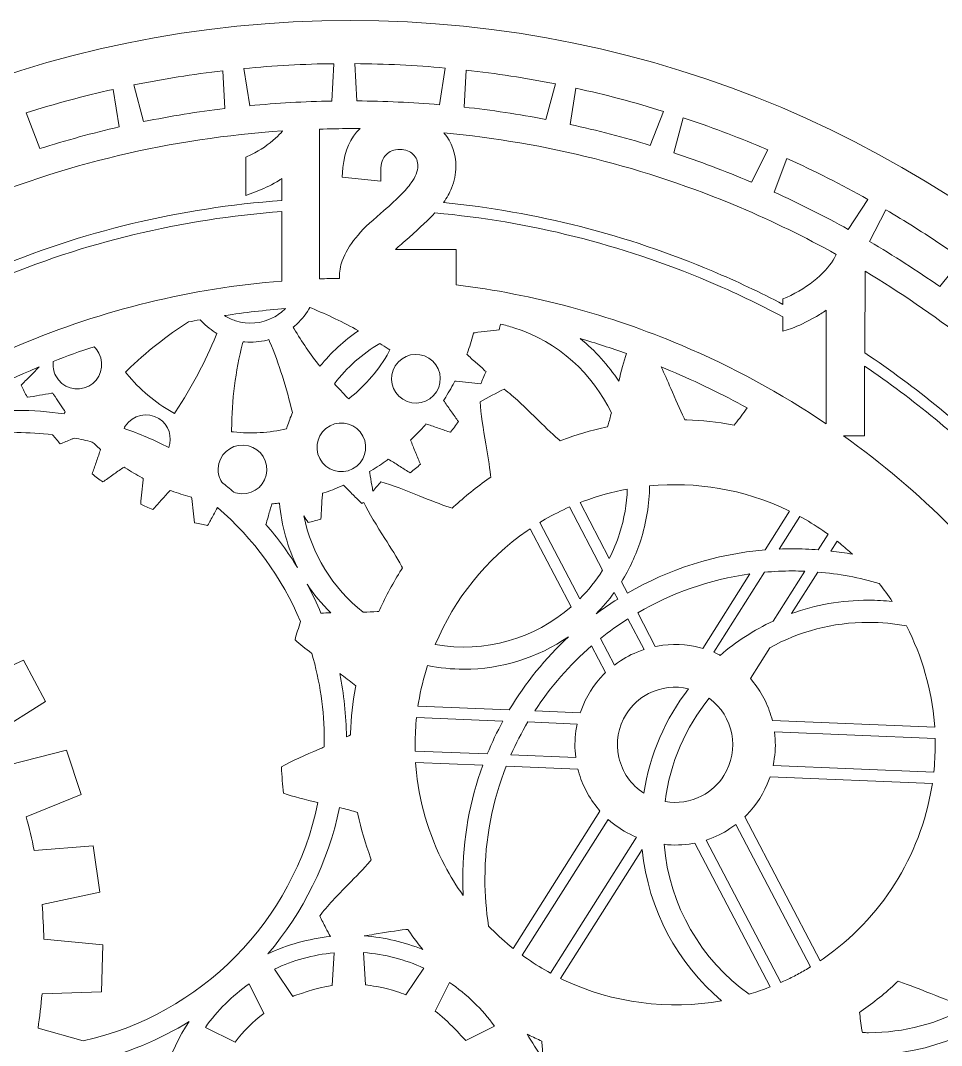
# Model space of a CAD drawing. Header units: millimetres. Extents: x -247 to 1827, y -473 to -7.
# Drawn here: x 734.9 to 901.1, y -205.1 to -20.2 of the extents above; entities that cross this region are included whole.
import ezdxf

# ---------------------------------------------------------------- set-up
doc = ezdxf.new("R2010")
doc.units = ezdxf.units.MM
doc.header["$MEASUREMENT"] = 0
doc.layers.add('Layer 4', color=7, linetype='Continuous')

msp = doc.modelspace()

# ---------------------------------------------------------------- linework, layer by layer
at = {"layer": 'Layer 4', "lineweight": 0}
for points, knots in [([(794.43, -20.23), (683.97, -20.23), (594.43, -109.78), (594.43, -220.23), (594.43, -330.69), (683.97, -420.23), (794.43, -420.23), (904.89, -420.23), (994.43, -330.69), (994.43, -220.23), (994.43, -109.78), (904.89, -20.23), (794.43, -20.23)], [0, 0, 0, 0, 1, 1, 1, 2, 2, 2, 3, 3, 3, 4, 4, 4, 4]), ([(771.44, -29.3), (771.44, -29.3), (771.8, -36.1), (771.8, -36.1), (766.87, -36.69), (761.98, -37.49), (757.14, -38.47), (757.14, -38.47), (755.36, -31.86), (755.36, -31.86), (760.67, -30.78), (766.03, -29.92), (771.44, -29.3)], [0, 0, 0, 0, 1, 1, 1, 2, 2, 2, 3, 3, 3, 4, 4, 4, 4]), ([(791.48, -28.02), (791.48, -28.02), (791.12, -34.77), (791.12, -34.77), (786.14, -34.85), (781.19, -35.13), (776.28, -35.61), (776.28, -35.61), (775.22, -28.9), (775.22, -28.9), (780.61, -28.37), (786.04, -28.08), (791.48, -28.02)], [0, 0, 0, 0, 1, 1, 1, 2, 2, 2, 3, 3, 3, 4, 4, 4, 4]), ([(811.55, -28.81), (811.55, -28.81), (810.5, -35.42), (810.5, -35.42), (805.57, -35), (800.61, -34.77), (795.62, -34.74), (795.62, -34.74), (795.27, -28.01), (795.27, -28.01), (800.71, -28.05), (806.14, -28.31), (811.55, -28.81)], [0, 0, 0, 0, 1, 1, 1, 2, 2, 2, 3, 3, 3, 4, 4, 4, 4]), ([(815.31, -29.19), (820.73, -29.79), (826.12, -30.62), (831.43, -31.67), (831.43, -31.67), (829.72, -38.08), (829.72, -38.08), (824.84, -37.14), (819.92, -36.4), (814.96, -35.85), (814.96, -35.85), (815.31, -29.19), (815.31, -29.19)], [0, 0, 0, 0, 1, 1, 1, 2, 2, 2, 3, 3, 3, 4, 4, 4, 4]), ([(751.65, -32.65), (751.65, -32.65), (752.72, -39.43), (752.72, -39.43), (747.9, -40.54), (743.13, -41.84), (738.41, -43.34), (738.41, -43.34), (735.93, -36.89), (735.93, -36.89), (741.11, -35.25), (746.36, -33.84), (751.65, -32.65)], [0, 0, 0, 0, 1, 1, 1, 2, 2, 2, 3, 3, 3, 4, 4, 4, 4]), ([(835.13, -32.44), (840.45, -33.61), (845.72, -35), (850.92, -36.62), (850.92, -36.62), (848.56, -42.75), (848.56, -42.75), (843.79, -41.3), (838.97, -40.04), (834.1, -38.98), (834.1, -38.98), (835.13, -32.44), (835.13, -32.44)], [0, 0, 0, 0, 1, 1, 1, 2, 2, 2, 3, 3, 3, 4, 4, 4, 4]), ([(854.51, -37.77), (859.29, -39.36), (864.01, -41.14), (868.65, -43.1), (869.02, -43.26), (869.4, -43.42), (869.78, -43.58), (869.78, -43.58), (866.82, -49.39), (866.82, -49.39), (866.76, -49.37), (866.7, -49.34), (866.64, -49.31), (862.08, -47.39), (857.47, -45.65), (852.81, -44.11), (852.81, -44.11), (854.51, -37.77), (854.51, -37.77)], [0, 0, 0, 0, 1, 1, 1, 2, 2, 2, 3, 3, 3, 4, 4, 4, 5, 5, 5, 6, 6, 6, 6]), ([(707.14, -62.86), (707.14, -62.86), (705.95, -62.86), (705.95, -62.86), (711.83, -59.55), (717.91, -56.57), (724.17, -53.92), (742.69, -46.09), (762.16, -41.47), (782.22, -40.14), (781.85, -40.58), (781.42, -41.02), (780.93, -41.47), (779.7, -42.6), (778.24, -43.58), (776.58, -44.39), (776.58, -44.39), (775.58, -44.87), (775.58, -44.87), (775.58, -44.87), (775.58, -51.77), (775.58, -51.77), (775.58, -51.77), (777.95, -50.87), (777.95, -50.87), (779.06, -50.45), (780.31, -49.82), (781.66, -49), (781.81, -48.91), (781.95, -48.82), (782.1, -48.73), (782.1, -48.73), (782.1, -52.69), (782.1, -52.69), (763.77, -54.01), (745.97, -58.27), (729.04, -65.44), (727.09, -66.26), (725.16, -67.13), (723.25, -68.02), (723.25, -68.02), (723.25, -60.47), (723.25, -60.47), (723.25, -60.47), (718.13, -60.47), (718.13, -60.47), (718.13, -60.47), (717.85, -61.04), (717.85, -61.04), (717.32, -62.09), (716.38, -63.22), (715.07, -64.38), (713.73, -65.56), (712.14, -66.58), (710.34, -67.42), (710.34, -67.42), (709.74, -67.69), (709.74, -67.69), (709.74, -67.69), (709.74, -73.04), (709.74, -73.04), (709.74, -73.04), (711.15, -72.52), (711.15, -72.52), (712.26, -72.12), (713.52, -71.51), (714.89, -70.71), (715.48, -70.37), (715.38, -70.46), (715.88, -70.11), (715.88, -70.11), (715.88, -88.33), (715.88, -88.33), (705, -94.81), (694.96, -102.62), (685.89, -111.69), (679.46, -118.12), (673.67, -125.04), (668.52, -132.39), (668.45, -130.55), (668.25, -129), (667.94, -127.78), (667.51, -126.13), (666.91, -124.7), (666.16, -123.54), (666.16, -123.54), (666.16, -123.54), (666.16, -123.54), (665.37, -122.32), (664.35, -121.37), (663.13, -120.72), (662.75, -120.52), (662.35, -120.35), (661.93, -120.21), (666.38, -114.43), (671.88, -108.02), (677.05, -102.85), (684.32, -95.59), (692.15, -89.07), (700.5, -83.33), (700.5, -83.33), (700.5, -92.3), (700.5, -92.3), (700.5, -92.3), (707.46, -92.3), (707.46, -92.3), (707.46, -92.3), (707.14, -62.86), (707.14, -62.86)], [0, 0, 0, 0, 1, 1, 1, 2, 2, 2, 3, 3, 3, 4, 4, 4, 5, 5, 5, 6, 6, 6, 7, 7, 7, 8, 8, 8, 9, 9, 9, 10, 10, 10, 11, 11, 11, 12, 12, 12, 13, 13, 13, 14, 14, 14, 15, 15, 15, 16, 16, 16, 17, 17, 17, 18, 18, 18, 19, 19, 19, 20, 20, 20, 21, 21, 21, 22, 22, 22, 23, 23, 23, 24, 24, 24, 25, 25, 25, 26, 26, 26, 27, 27, 27, 28, 28, 28, 29, 29, 29, 30, 30, 30, 31, 31, 31, 32, 32, 32, 33, 33, 33, 34, 34, 34, 35, 35, 35, 36, 36, 36, 36]), ([(794.43, -39.73), (795.01, -39.73), (795.6, -39.74), (796.18, -39.74), (794.41, -41.4), (793.37, -43.75), (793.11, -46.73), (793.11, -46.73), (792.96, -48.46), (792.96, -48.46), (792.96, -48.46), (799.93, -49.2), (799.93, -49.2), (799.93, -49.2), (799.95, -47.25), (799.95, -47.25), (799.96, -45.99), (800.26, -45.07), (800.88, -44.43), (801.5, -43.78), (802.27, -43.5), (803.39, -43.5), (804.43, -43.5), (805.17, -43.77), (805.77, -44.37), (806.37, -44.96), (806.63, -45.62), (806.63, -46.49), (806.63, -47.38), (806.23, -48.4), (805.44, -49.52), (804.52, -50.82), (802.65, -52.67), (799.9, -55.02), (797.96, -56.65), (796.46, -58.13), (795.41, -59.41), (794.31, -60.76), (793.49, -62.16), (792.98, -63.57), (792.62, -64.53), (792.46, -65.55), (792.49, -66.59), (792.49, -66.59), (792.49, -66.75), (792.49, -66.75), (791.28, -66.76), (790.06, -66.79), (788.85, -66.83), (788.85, -66.83), (788.85, -39.82), (788.85, -39.82), (790.71, -39.77), (792.57, -39.73), (794.43, -39.73)], [0, 0, 0, 0, 1, 1, 1, 2, 2, 2, 3, 3, 3, 4, 4, 4, 5, 5, 5, 6, 6, 6, 7, 7, 7, 8, 8, 8, 9, 9, 9, 10, 10, 10, 11, 11, 11, 12, 12, 12, 13, 13, 13, 14, 14, 14, 15, 15, 15, 16, 16, 16, 17, 17, 17, 18, 18, 18, 18]), ([(811.33, -40.51), (829.73, -42.21), (847.62, -46.7), (864.69, -53.92), (870.67, -56.45), (876.49, -59.29), (882.12, -62.42), (882.12, -62.42), (882.12, -62.42), (882.12, -62.42), (882.12, -62.42), (881.81, -63.02), (881.81, -63.02), (881.81, -63.02), (881.81, -63.02), (881.81, -63.02), (881.2, -64.2), (880.12, -65.46), (878.6, -66.76), (877.06, -68.08), (875.23, -69.23), (873.15, -70.16), (873.15, -70.16), (872.51, -70.45), (872.51, -70.45), (872.51, -70.45), (872.51, -71.44), (872.51, -71.44), (868.38, -69.27), (864.15, -67.27), (859.82, -65.44), (844.27, -58.86), (827.98, -54.72), (811.23, -53.06), (811.86, -52.19), (812.35, -51.32), (812.69, -50.48), (813.21, -49.21), (813.48, -47.89), (813.48, -46.57), (813.48, -44.23), (812.75, -42.2), (811.33, -40.51)], [0, 0, 0, 0, 1, 1, 1, 2, 2, 2, 3, 3, 3, 4, 4, 4, 5, 5, 5, 6, 6, 6, 7, 7, 7, 8, 8, 8, 9, 9, 9, 10, 10, 10, 11, 11, 11, 12, 12, 12, 13, 13, 13, 14, 14, 14, 14]), ([(873.22, -45.11), (878.18, -47.36), (883.05, -49.83), (887.81, -52.5), (887.81, -52.5), (884.29, -57.91), (884.29, -57.91), (879.93, -55.49), (875.46, -53.24), (870.89, -51.18), (870.89, -51.18), (873.22, -45.11), (873.22, -45.11)], [0, 0, 0, 0, 1, 1, 1, 2, 2, 2, 3, 3, 3, 4, 4, 4, 4]), ([(734.68, -78.8), (730.78, -80.45), (726.97, -82.26), (723.25, -84.21), (723.25, -84.21), (723.25, -70.23), (723.25, -70.23), (725.41, -69.21), (727.6, -68.22), (729.82, -67.28), (746.5, -60.22), (764.04, -56.01), (782.1, -54.69), (782.1, -54.69), (782.1, -67.22), (782.1, -67.22), (765.73, -68.52), (749.83, -72.39), (734.68, -78.8)], [0, 0, 0, 0, 1, 1, 1, 2, 2, 2, 3, 3, 3, 4, 4, 4, 5, 5, 5, 6, 6, 6, 6]), ([(859.04, -67.28), (863.64, -69.22), (868.13, -71.37), (872.51, -73.7), (872.51, -73.7), (872.51, -76.28), (872.51, -76.28), (872.51, -76.28), (874.02, -75.75), (874.02, -75.75), (875.29, -75.3), (876.73, -74.62), (878.31, -73.74), (879.03, -73.33), (879.7, -72.91), (880.31, -72.5), (880.31, -72.5), (880.31, -92.97), (880.31, -92.97), (872.11, -87.43), (863.38, -82.69), (854.18, -78.8), (841.12, -73.28), (827.51, -69.63), (813.51, -67.9), (813.51, -67.9), (813.51, -61.52), (813.51, -61.52), (813.51, -61.52), (802.59, -61.52), (802.59, -61.52), (803.21, -60.95), (804.03, -60.22), (805.04, -59.34), (805.04, -59.34), (805.04, -59.34), (805.04, -59.34), (807.07, -57.56), (808.62, -56.09), (809.7, -54.93), (826.72, -56.47), (843.26, -60.6), (859.04, -67.28)], [0, 0, 0, 0, 1, 1, 1, 2, 2, 2, 3, 3, 3, 4, 4, 4, 5, 5, 5, 6, 6, 6, 7, 7, 7, 8, 8, 8, 9, 9, 9, 10, 10, 10, 11, 11, 11, 12, 12, 12, 13, 13, 13, 14, 14, 14, 14]), ([(891.07, -54.37), (894.54, -56.41), (897.95, -58.56), (901.28, -60.81), (902.47, -61.61), (903.64, -62.43), (904.81, -63.25), (904.81, -63.25), (900.79, -68.22), (900.79, -68.22), (896.69, -65.34), (892.47, -62.63), (888.15, -60.1), (888.15, -60.1), (891.07, -54.37), (891.07, -54.37)], [0, 0, 0, 0, 1, 1, 1, 2, 2, 2, 3, 3, 3, 4, 4, 4, 5, 5, 5, 5]), ([(887.25, -80.17), (887.25, -80.17), (887.31, -65.42), (887.31, -65.42), (899.9, -72.98), (911.53, -82.07), (922.06, -92.6), (929.9, -100.44), (936.93, -108.88), (943.14, -117.87), (941.95, -117.42), (940.65, -117.14), (939.27, -117.14), (936.06, -117.14), (933.25, -118.09), (931.3, -119.6), (930.8, -119.99), (930.33, -120.41), (929.91, -120.86), (924.87, -114.01), (919.31, -107.53), (913.22, -101.44), (905.23, -93.44), (896.54, -86.34), (887.25, -80.17)], [0, 0, 0, 0, 1, 1, 1, 2, 2, 2, 3, 3, 3, 4, 4, 4, 5, 5, 5, 6, 6, 6, 7, 7, 7, 8, 8, 8, 8]), ([(788.94, -82.6), (787.23, -80.42), (785.67, -78.16), (784.3, -75.83), (784.3, -75.83), (784.13, -75.55), (784.13, -75.55), (784.13, -75.55), (784.38, -75.33), (784.38, -75.33), (785.4, -74.47), (786.27, -73.44), (786.97, -72.28), (786.97, -72.28), (787.14, -71.99), (787.14, -71.99), (787.14, -71.99), (787.46, -72.12), (787.46, -72.12), (790.34, -73.3), (793.15, -74.66), (795.89, -76.18), (793.3, -77.97), (790.96, -80.12), (788.94, -82.6)], [0, 0, 0, 0, 1, 1, 1, 2, 2, 2, 3, 3, 3, 4, 4, 4, 5, 5, 5, 6, 6, 6, 7, 7, 7, 8, 8, 8, 8]), ([(782.71, -72.19), (782.07, -72.83), (781.34, -73.39), (780.51, -73.81), (778.4, -74.91), (776, -75.11), (773.74, -74.39), (773.02, -74.17), (772.35, -73.84), (771.73, -73.45), (775.36, -72.9), (779.02, -72.47), (782.71, -72.19)], [0, 0, 0, 0, 1, 1, 1, 2, 2, 2, 3, 3, 3, 4, 4, 4, 4]), ([(770.07, -76.48), (770.07, -76.48), (770.36, -76.65), (770.36, -76.65), (770.36, -76.65), (770.23, -76.97), (770.23, -76.97), (768.26, -81.77), (765.79, -86.43), (762.9, -90.79), (762.9, -90.79), (762.7, -91.1), (762.7, -91.1), (762.7, -91.1), (762.38, -90.92), (762.38, -90.92), (759.17, -89.12), (756.39, -86.77), (754.1, -83.93), (754.1, -83.93), (753.88, -83.65), (753.88, -83.65), (753.88, -83.65), (754.13, -83.4), (754.13, -83.4), (757.59, -80), (761.32, -77.05), (765.25, -74.59), (765.94, -74.46), (766.62, -74.32), (767.31, -74.2), (768.11, -75.08), (769.03, -75.85), (770.07, -76.48)], [0, 0, 0, 0, 1, 1, 1, 2, 2, 2, 3, 3, 3, 4, 4, 4, 5, 5, 5, 6, 6, 6, 7, 7, 7, 8, 8, 8, 9, 9, 9, 10, 10, 10, 11, 11, 11, 11]), ([(803.43, -100.68), (804.04, -101.07), (804.67, -101.47), (805.24, -101.81), (805.91, -101.27), (806.51, -100.77), (807.08, -100.26), (806.83, -99.62), (806.53, -98.92), (806.25, -98.23), (805.95, -97.53), (805.65, -96.83), (805.41, -96.18), (805.41, -96.18), (805.31, -95.93), (805.31, -95.93), (805.31, -95.93), (805.5, -95.75), (805.5, -95.75), (806.3, -94.97), (807.11, -94.11), (807.91, -93.19), (807.91, -93.19), (808.08, -92.99), (808.08, -92.99), (808.08, -92.99), (808.32, -93.07), (808.32, -93.07), (809, -93.28), (809.73, -93.54), (810.47, -93.8), (811.15, -94.04), (811.86, -94.29), (812.5, -94.49), (813, -93.87), (813.48, -93.22), (813.94, -92.57), (813.56, -92.01), (813.12, -91.39), (812.69, -90.8), (812.24, -90.17), (811.79, -89.55), (811.4, -88.97), (811.4, -88.97), (811.26, -88.75), (811.26, -88.75), (811.26, -88.75), (811.4, -88.53), (811.4, -88.53), (812.05, -87.52), (812.65, -86.5), (813.18, -85.5), (813.18, -85.5), (813.3, -85.27), (813.3, -85.27), (813.3, -85.27), (813.56, -85.29), (813.56, -85.29), (814.26, -85.35), (815.03, -85.44), (815.8, -85.53), (816.53, -85.61), (817.28, -85.7), (817.96, -85.75), (818.27, -85.1), (818.58, -84.39), (818.92, -83.56), (818.43, -83.09), (817.86, -82.59), (817.3, -82.1), (816.73, -81.6), (816.15, -81.09), (815.65, -80.61), (815.65, -80.61), (815.46, -80.43), (815.46, -80.43), (815.46, -80.43), (815.55, -80.19), (815.55, -80.19), (815.94, -79.1), (816.3, -77.97), (816.61, -76.83), (816.61, -76.83), (816.68, -76.58), (816.68, -76.58), (816.68, -76.58), (816.94, -76.54), (816.94, -76.54), (817.63, -76.44), (818.39, -76.36), (819.15, -76.28), (819.88, -76.2), (820.64, -76.12), (821.31, -76.02), (821.39, -75.65), (821.47, -75.3), (821.54, -74.97), (822.35, -75.16), (823.16, -75.38), (823.96, -75.63), (832, -78.22), (838.16, -83.94), (841.54, -91.01), (841.35, -91.76), (841.15, -92.49), (840.95, -93.17), (840.95, -93.17), (840.85, -93.5), (840.85, -93.5), (840.85, -93.5), (840.52, -93.57), (840.52, -93.57), (837.87, -94.15), (835.21, -94.94), (832.63, -95.9), (832.63, -95.9), (832.31, -96.02), (832.31, -96.02), (832.31, -96.02), (832.05, -95.79), (832.05, -95.79), (830.71, -94.64), (829.26, -93.22), (827.85, -91.85), (825.91, -89.96), (823.91, -88.01), (822.2, -86.72), (820.73, -87.42), (819.28, -88.18), (817.87, -88.99), (817.96, -91.13), (818.42, -93.89), (818.87, -96.55), (819.2, -98.49), (819.54, -100.5), (819.73, -102.25), (819.73, -102.25), (819.76, -102.59), (819.76, -102.59), (819.76, -102.59), (819.48, -102.79), (819.48, -102.79), (817.22, -104.37), (815.07, -106.1), (813.08, -107.95), (813.08, -107.95), (812.83, -108.19), (812.83, -108.19), (812.83, -108.19), (812.5, -108.08), (812.5, -108.08), (810.75, -107.51), (808.79, -106.72), (806.88, -105.96), (804.45, -104.99), (801.94, -103.98), (799.93, -103.45), (799.45, -103.99), (798.98, -104.54), (798.5, -105.12), (798.44, -104.75), (798.38, -104.38), (798.31, -104.02), (798.18, -103.27), (798.05, -102.53), (797.95, -101.85), (797.95, -101.85), (797.92, -101.59), (797.92, -101.59), (797.92, -101.59), (798.14, -101.45), (798.14, -101.45), (799.22, -100.79), (800.18, -100.16), (801.06, -99.51), (801.06, -99.51), (801.27, -99.35), (801.27, -99.35), (801.27, -99.35), (801.5, -99.48), (801.5, -99.48), (802.11, -99.84), (802.77, -100.26), (803.43, -100.68)], [0, 0, 0, 0, 1, 1, 1, 2, 2, 2, 3, 3, 3, 4, 4, 4, 5, 5, 5, 6, 6, 6, 7, 7, 7, 8, 8, 8, 9, 9, 9, 10, 10, 10, 11, 11, 11, 12, 12, 12, 13, 13, 13, 14, 14, 14, 15, 15, 15, 16, 16, 16, 17, 17, 17, 18, 18, 18, 19, 19, 19, 20, 20, 20, 21, 21, 21, 22, 22, 22, 23, 23, 23, 24, 24, 24, 25, 25, 25, 26, 26, 26, 27, 27, 27, 28, 28, 28, 29, 29, 29, 30, 30, 30, 31, 31, 31, 32, 32, 32, 33, 33, 33, 34, 34, 34, 35, 35, 35, 36, 36, 36, 37, 37, 37, 38, 38, 38, 39, 39, 39, 40, 40, 40, 41, 41, 41, 42, 42, 42, 43, 43, 43, 44, 44, 44, 45, 45, 45, 46, 46, 46, 47, 47, 47, 48, 48, 48, 49, 49, 49, 50, 50, 50, 51, 51, 51, 52, 52, 52, 53, 53, 53, 54, 54, 54, 55, 55, 55, 56, 56, 56, 57, 57, 57, 58, 58, 58, 59, 59, 59, 60, 60, 60, 61, 61, 61, 61]), ([(844.26, -80.3), (843.76, -81.71), (843.31, -83.46), (842.88, -85.28), (840.98, -82.39), (838.63, -79.8), (835.9, -77.6), (838.71, -78.41), (841.5, -79.32), (844.26, -80.3)], [0, 0, 0, 0, 1, 1, 1, 2, 2, 2, 3, 3, 3, 3]), ([(749.07, -80.24), (750.2, -82.39), (749.37, -85.04), (747.22, -86.17), (745.07, -87.3), (742.41, -86.47), (741.28, -84.32), (740.85, -83.48), (740.71, -82.57), (740.82, -81.71), (743.26, -80.76), (745.71, -79.89), (748.18, -79.07), (748.53, -79.4), (748.83, -79.79), (749.07, -80.24)], [0, 0, 0, 0, 1, 1, 1, 2, 2, 2, 3, 3, 3, 4, 4, 4, 5, 5, 5, 5]), ([(783.05, -93.47), (783, -93.6), (782.97, -93.73), (782.93, -93.85), (779.8, -94.59), (776.59, -94.78), (773.37, -94.43), (773.37, -94.43), (773.01, -94.4), (773.01, -94.4), (773.01, -94.4), (773.01, -94.04), (773.01, -94.04), (773.05, -88.67), (773.72, -83.44), (774.99, -78.5), (774.99, -78.5), (775.07, -78.17), (775.07, -78.17), (775.07, -78.17), (775.41, -78.2), (775.41, -78.2), (776.75, -78.31), (778.1, -78.2), (779.41, -77.88), (779.41, -77.88), (779.74, -77.79), (779.74, -77.79), (779.74, -77.79), (779.87, -78.11), (779.87, -78.11), (781.57, -82.18), (782.95, -86.49), (783.98, -90.94), (783.64, -91.76), (783.32, -92.61), (783.05, -93.47)], [0, 0, 0, 0, 1, 1, 1, 2, 2, 2, 3, 3, 3, 4, 4, 4, 5, 5, 5, 6, 6, 6, 7, 7, 7, 8, 8, 8, 9, 9, 9, 10, 10, 10, 11, 11, 11, 12, 12, 12, 12]), ([(801.41, -79.98), (799.61, -83.18), (797.26, -85.97), (794.42, -88.25), (794.42, -88.25), (794.14, -88.47), (794.14, -88.47), (794.14, -88.47), (793.89, -88.22), (793.89, -88.22), (793.09, -87.41), (792.32, -86.57), (791.56, -85.73), (793.83, -82.79), (796.61, -80.33), (799.74, -78.46), (800.26, -78.78), (800.77, -79.11), (801.28, -79.45), (801.28, -79.45), (801.59, -79.65), (801.59, -79.65), (801.59, -79.65), (801.41, -79.98), (801.41, -79.98)], [0, 0, 0, 0, 1, 1, 1, 2, 2, 2, 3, 3, 3, 4, 4, 4, 5, 5, 5, 6, 6, 6, 7, 7, 7, 8, 8, 8, 8]), ([(802.55, -82.49), (803.85, -80.44), (806.57, -79.83), (808.62, -81.13), (810.67, -82.42), (811.28, -85.14), (809.98, -87.19), (808.68, -89.24), (805.96, -89.85), (803.91, -88.55), (801.86, -87.25), (801.25, -84.54), (802.55, -82.49)], [0, 0, 0, 0, 1, 1, 1, 2, 2, 2, 3, 3, 3, 4, 4, 4, 4]), ([(736.63, -83.4), (737.18, -83.17), (737.72, -82.94), (738.27, -82.72), (738.27, -82.72), (738.13, -82.87), (738.13, -82.87), (737.66, -83.38), (737.12, -83.91), (736.58, -84.45), (736.05, -84.97), (735.51, -85.51), (735.03, -86.02), (735.03, -86.02), (735.07, -86.09), (735.07, -86.09), (735.23, -86.43), (735.39, -86.77), (735.57, -87.11), (735.74, -87.45), (735.93, -87.78), (736.12, -88.11), (736.12, -88.11), (736.15, -88.18), (736.15, -88.18), (736.84, -88.08), (737.6, -87.95), (738.34, -87.82), (739.08, -87.69), (739.83, -87.55), (740.51, -87.46), (740.51, -87.46), (740.77, -87.42), (740.77, -87.42), (740.77, -87.42), (740.9, -87.65), (740.9, -87.65), (741.56, -88.73), (742.2, -89.69), (742.85, -90.57), (742.85, -90.57), (743, -90.78), (743, -90.78), (743, -90.78), (742.87, -91.01), (742.87, -91.01), (742.84, -91.06), (742.81, -91.11), (742.77, -91.17), (739.99, -90.76), (737.14, -90.55), (734.24, -90.55), (728.69, -90.55), (723.32, -91.32), (718.23, -92.74), (724.11, -89.22), (730.25, -86.1), (736.63, -83.4)], [0, 0, 0, 0, 1, 1, 1, 2, 2, 2, 3, 3, 3, 4, 4, 4, 5, 5, 5, 6, 6, 6, 7, 7, 7, 8, 8, 8, 9, 9, 9, 10, 10, 10, 11, 11, 11, 12, 12, 12, 13, 13, 13, 14, 14, 14, 15, 15, 15, 16, 16, 16, 17, 17, 17, 18, 18, 18, 19, 19, 19, 19]), ([(863.9, -92.94), (863.9, -92.94), (863.69, -93.2), (863.69, -93.2), (863.69, -93.2), (863.35, -93.14), (863.35, -93.14), (860.67, -92.66), (857.91, -92.36), (855.16, -92.26), (855.16, -92.26), (854.82, -92.25), (854.82, -92.25), (854.82, -92.25), (854.66, -91.94), (854.66, -91.94), (853.86, -90.34), (853.04, -88.44), (852.25, -86.59), (851.69, -85.28), (851.12, -83.94), (850.54, -82.7), (851.1, -82.93), (851.67, -83.16), (852.23, -83.4), (856.97, -85.41), (861.57, -87.65), (866.04, -90.11), (865.32, -91.11), (864.6, -92.08), (863.9, -92.94)], [0, 0, 0, 0, 1, 1, 1, 2, 2, 2, 3, 3, 3, 4, 4, 4, 5, 5, 5, 6, 6, 6, 7, 7, 7, 8, 8, 8, 9, 9, 9, 10, 10, 10, 10]), ([(911.81, -102.85), (917.97, -109.01), (923.59, -115.58), (928.65, -122.52), (928.06, -123.53), (927.65, -124.68), (927.52, -126.02), (927.52, -126.02), (927.52, -127.75), (927.52, -127.75), (927.52, -127.75), (934.36, -128.38), (934.36, -128.38), (934.36, -128.38), (934.37, -127.26), (934.37, -127.26), (934.39, -124.6), (936.24, -122.91), (938.85, -122.71), (940.46, -122.58), (942.61, -123.19), (943.33, -124.81), (944.16, -126.65), (942.85, -129.05), (941.63, -130.37), (939.95, -132.2), (937.76, -133.57), (935.78, -135.02), (933.56, -136.63), (931.87, -138.09), (930.68, -139.33), (929.45, -140.63), (928.29, -141.73), (927.72, -143.07), (927.64, -143.26), (927.59, -143.48), (927.55, -143.73), (920.84, -132.06), (912.61, -121.34), (902.97, -111.69), (896.87, -105.59), (890.33, -100.06), (883.4, -95.12), (883.4, -95.12), (887.2, -95.12), (887.2, -95.12), (887.2, -95.12), (887.24, -82.57), (887.24, -82.57), (896.01, -88.49), (904.22, -95.27), (911.81, -102.85)], [0, 0, 0, 0, 1, 1, 1, 2, 2, 2, 3, 3, 3, 4, 4, 4, 5, 5, 5, 6, 6, 6, 7, 7, 7, 8, 8, 8, 9, 9, 9, 10, 10, 10, 11, 11, 11, 12, 12, 12, 13, 13, 13, 14, 14, 14, 15, 15, 15, 16, 16, 16, 17, 17, 17, 17]), ([(761.66, -97.26), (759.08, -95.91), (756.39, -94.75), (753.6, -93.79), (753.67, -93.65), (753.75, -93.51), (753.83, -93.38), (755.13, -91.33), (757.85, -90.72), (759.9, -92.02), (761.68, -93.15), (762.37, -95.35), (761.66, -97.26)], [0, 0, 0, 0, 1, 1, 1, 2, 2, 2, 3, 3, 3, 4, 4, 4, 4]), ([(790.77, -93.32), (792.92, -92.19), (795.58, -93.02), (796.71, -95.17), (797.83, -97.32), (797, -99.97), (794.85, -101.1), (792.7, -102.23), (790.05, -101.4), (788.92, -99.25), (787.79, -97.1), (788.62, -94.44), (790.77, -93.32)], [0, 0, 0, 0, 1, 1, 1, 2, 2, 2, 3, 3, 3, 4, 4, 4, 4]), ([(785.44, -128.64), (785.09, -129.73), (784.75, -130.82), (784.45, -131.92), (785.29, -132.7), (786.35, -133.53), (787.48, -134.37), (788.95, -139.34), (789.74, -144.61), (789.74, -150.05), (789.74, -150.45), (789.73, -150.84), (789.73, -151.24), (789.42, -151.37), (789.11, -151.51), (788.8, -151.64), (786.34, -152.69), (783.81, -153.77), (781.99, -154.84), (782.08, -156.54), (782.22, -158.1), (782.4, -159.59), (784.11, -160.21), (786.35, -160.75), (788.6, -161.27), (784.2, -182.63), (767.48, -199.55), (746.23, -204.25), (746.23, -204.25), (738.08, -201.97), (738.08, -201.97), (738.39, -199.92), (738.62, -197.85), (738.8, -195.78), (738.8, -195.78), (749.52, -195.38), (749.52, -195.38), (749.52, -195.38), (749.78, -186.95), (749.78, -186.95), (749.78, -186.95), (739.12, -185.91), (739.12, -185.91), (739.07, -183.83), (738.98, -181.75), (738.8, -179.67), (738.8, -179.67), (749.24, -177.43), (749.24, -177.43), (749.24, -177.43), (748.03, -169.09), (748.03, -169.09), (748.03, -169.09), (737.38, -169.9), (737.38, -169.9), (736.98, -167.87), (736.49, -165.84), (735.94, -163.82), (735.94, -163.82), (745.85, -159.8), (745.85, -159.8), (745.85, -159.8), (743.2, -151.8), (743.2, -151.8), (743.2, -151.8), (732.85, -154.45), (732.85, -154.45), (732.09, -152.52), (731.29, -150.6), (730.4, -148.7), (730.4, -148.7), (739.44, -143.03), (739.44, -143.03), (739.44, -143.03), (735.45, -135.6), (735.45, -135.6), (735.45, -135.6), (725.73, -140.01), (725.73, -140.01), (724.64, -138.22), (723.48, -136.49), (722.29, -134.8), (722.29, -134.8), (730.22, -127.62), (730.22, -127.62), (730.22, -127.62), (725, -121), (725, -121), (725, -121), (716.18, -127.04), (716.18, -127.04), (714.8, -125.47), (713.38, -123.94), (711.91, -122.48), (711.91, -122.48), (718.47, -114.05), (718.47, -114.05), (718.47, -114.05), (712.18, -108.44), (712.18, -108.44), (712.18, -108.44), (704.55, -115.91), (704.55, -115.91), (702.92, -114.61), (701.23, -113.38), (699.53, -112.2), (699.53, -112.2), (704.17, -103.42), (704.17, -103.42), (712.84, -97.81), (723.17, -94.55), (734.24, -94.55), (736.42, -94.55), (738.57, -94.68), (740.69, -94.93), (741.17, -95.52), (741.63, -96.07), (742.09, -96.58), (742.73, -96.34), (743.44, -96.04), (744.12, -95.76), (744.3, -95.68), (744.47, -95.61), (744.65, -95.53), (745.73, -95.74), (746.81, -95.98), (747.87, -96.25), (748.29, -96.64), (748.72, -97.03), (749.17, -97.41), (749.17, -97.41), (749.36, -97.59), (749.36, -97.59), (749.36, -97.59), (749.28, -97.83), (749.28, -97.83), (749.07, -98.51), (748.81, -99.24), (748.55, -99.97), (748.31, -100.66), (748.06, -101.37), (747.86, -102.01), (748.49, -102.51), (749.13, -102.99), (749.78, -103.45), (750.35, -103.07), (750.97, -102.62), (751.58, -102.18), (752.19, -101.74), (752.81, -101.29), (753.39, -100.91), (753.39, -100.91), (753.6, -100.76), (753.6, -100.76), (753.6, -100.76), (753.82, -100.9), (753.82, -100.9), (754.83, -101.56), (755.85, -102.15), (756.85, -102.68), (756.85, -102.68), (757.08, -102.81), (757.08, -102.81), (757.08, -102.81), (757.06, -103.07), (757.06, -103.07), (757.01, -103.77), (756.92, -104.53), (756.83, -105.3), (756.74, -106.03), (756.65, -106.79), (756.6, -107.46), (757.26, -107.78), (757.97, -108.09), (758.8, -108.43), (759.26, -107.93), (759.76, -107.37), (760.25, -106.82), (760.76, -106.24), (761.26, -105.66), (761.74, -105.15), (761.74, -105.15), (761.92, -104.97), (761.92, -104.97), (761.92, -104.97), (762.17, -105.06), (762.17, -105.06), (763.27, -105.46), (764.4, -105.81), (765.52, -106.12), (765.52, -106.12), (765.77, -106.19), (765.77, -106.19), (765.77, -106.19), (765.81, -106.44), (765.81, -106.44), (765.91, -107.13), (765.99, -107.9), (766.08, -108.66), (766.15, -109.39), (766.24, -110.14), (766.33, -110.82), (767.21, -111.02), (767.97, -111.17), (768.68, -111.3), (769.03, -110.71), (769.39, -110.05), (769.74, -109.4), (769.99, -108.94), (770.24, -108.49), (770.49, -108.05), (776.94, -113.63), (782.1, -120.67), (785.44, -128.64)], [0, 0, 0, 0, 1, 1, 1, 2, 2, 2, 3, 3, 3, 4, 4, 4, 5, 5, 5, 6, 6, 6, 7, 7, 7, 8, 8, 8, 9, 9, 9, 10, 10, 10, 11, 11, 11, 12, 12, 12, 13, 13, 13, 14, 14, 14, 15, 15, 15, 16, 16, 16, 17, 17, 17, 18, 18, 18, 19, 19, 19, 20, 20, 20, 21, 21, 21, 22, 22, 22, 23, 23, 23, 24, 24, 24, 25, 25, 25, 26, 26, 26, 27, 27, 27, 28, 28, 28, 29, 29, 29, 30, 30, 30, 31, 31, 31, 32, 32, 32, 33, 33, 33, 34, 34, 34, 35, 35, 35, 36, 36, 36, 37, 37, 37, 38, 38, 38, 39, 39, 39, 40, 40, 40, 41, 41, 41, 42, 42, 42, 43, 43, 43, 44, 44, 44, 45, 45, 45, 46, 46, 46, 47, 47, 47, 48, 48, 48, 49, 49, 49, 50, 50, 50, 51, 51, 51, 52, 52, 52, 53, 53, 53, 54, 54, 54, 55, 55, 55, 56, 56, 56, 57, 57, 57, 58, 58, 58, 59, 59, 59, 60, 60, 60, 61, 61, 61, 62, 62, 62, 63, 63, 63, 64, 64, 64, 65, 65, 65, 66, 66, 66, 67, 67, 67, 68, 68, 68, 69, 69, 69, 70, 70, 70, 71, 71, 71, 71]), ([(775.16, -96.8), (777.59, -96.9), (779.47, -98.95), (779.37, -101.37), (779.27, -103.8), (777.23, -105.68), (774.8, -105.58), (774.31, -105.56), (773.83, -105.46), (773.4, -105.29), (772.69, -104.67), (771.97, -104.07), (771.23, -103.48), (770.79, -102.76), (770.55, -101.92), (770.59, -101.01), (770.69, -98.59), (772.74, -96.7), (775.16, -96.8)], [0, 0, 0, 0, 1, 1, 1, 2, 2, 2, 3, 3, 3, 4, 4, 4, 5, 5, 5, 6, 6, 6, 6]), ([(869.28, -115.7), (860.29, -116.45), (851.86, -119.2), (844.44, -123.51), (844.44, -123.51), (843.36, -121.45), (843.36, -121.45), (844.79, -119.16), (845.97, -116.66), (846.83, -113.97), (847.88, -110.72), (848.39, -107.42), (848.43, -104.17), (856.82, -103.35), (865.39, -104.78), (873.11, -108.42), (873.11, -108.42), (873.71, -108.7), (873.71, -108.7), (873.71, -108.7), (869.28, -115.7), (869.28, -115.7)], [0, 0, 0, 0, 1, 1, 1, 2, 2, 2, 3, 3, 3, 4, 4, 4, 5, 5, 5, 6, 6, 6, 7, 7, 7, 7]), ([(789.13, -110.16), (789.18, -109.49), (789.22, -108.75), (789.26, -108.02), (789.29, -107.24), (789.33, -106.47), (789.39, -105.76), (789.39, -105.76), (789.41, -105.5), (789.41, -105.5), (789.41, -105.5), (789.66, -105.42), (789.66, -105.42), (790.7, -105.07), (791.77, -104.66), (792.94, -104.15), (792.94, -104.15), (793.18, -104.05), (793.18, -104.05), (793.18, -104.05), (793.37, -104.22), (793.37, -104.22), (793.87, -104.69), (794.4, -105.23), (794.93, -105.77), (795.46, -106.3), (796, -106.85), (796.51, -107.32), (796.51, -107.32), (796.54, -107.31), (796.54, -107.31), (796.66, -107.25), (796.77, -107.19), (796.89, -107.13), (797.78, -109.05), (799.25, -111.38), (800.67, -113.64), (801.73, -115.33), (802.83, -117.08), (803.69, -118.66), (803.69, -118.66), (803.85, -118.96), (803.85, -118.96), (803.85, -118.96), (803.67, -119.25), (803.67, -119.25), (802.19, -121.57), (800.87, -124), (799.74, -126.48), (799.74, -126.48), (799.59, -126.8), (799.59, -126.8), (799.59, -126.8), (799.25, -126.82), (799.25, -126.82), (798.46, -126.88), (797.62, -126.92), (796.75, -126.95), (791.21, -122.6), (787.43, -116.39), (786.04, -109.57), (786.3, -109.98), (786.56, -110.39), (786.81, -110.77), (787.55, -110.6), (788.31, -110.4), (789.13, -110.16)], [0, 0, 0, 0, 1, 1, 1, 2, 2, 2, 3, 3, 3, 4, 4, 4, 5, 5, 5, 6, 6, 6, 7, 7, 7, 8, 8, 8, 9, 9, 9, 10, 10, 10, 11, 11, 11, 12, 12, 12, 13, 13, 13, 14, 14, 14, 15, 15, 15, 16, 16, 16, 17, 17, 17, 18, 18, 18, 19, 19, 19, 20, 20, 20, 21, 21, 21, 22, 22, 22, 22]), ([(843.02, -112.75), (842.52, -114.32), (841.89, -115.82), (841.15, -117.24), (841.15, -117.24), (835.88, -107.17), (835.88, -107.17), (835.88, -107.17), (836.5, -106.94), (836.5, -106.94), (839.07, -105.97), (841.73, -105.23), (844.42, -104.73), (844.33, -107.39), (843.88, -110.09), (843.02, -112.75)], [0, 0, 0, 0, 1, 1, 1, 2, 2, 2, 3, 3, 3, 4, 4, 4, 5, 5, 5, 5]), ([(784.88, -118.85), (783.2, -116.12), (781.3, -113.54), (779.2, -111.12), (779.33, -110.69), (779.45, -110.25), (779.58, -109.81), (779.79, -109.06), (780, -108.31), (780.21, -107.64), (780.21, -107.64), (780.29, -107.39), (780.29, -107.39), (780.29, -107.39), (780.55, -107.37), (780.55, -107.37), (780.92, -107.33), (781.27, -107.29), (781.63, -107.25), (782.07, -111.38), (783.08, -115.24), (784.88, -118.85)], [0, 0, 0, 0, 1, 1, 1, 2, 2, 2, 3, 3, 3, 4, 4, 4, 5, 5, 5, 6, 6, 6, 7, 7, 7, 7]), ([(835.83, -124.53), (835.83, -124.53), (828.62, -110.77), (828.62, -110.77), (828.62, -110.77), (829.09, -110.49), (829.09, -110.49), (830.5, -109.66), (831.98, -108.88), (833.47, -108.19), (833.47, -108.19), (833.98, -107.96), (833.98, -107.96), (833.98, -107.96), (839.95, -119.36), (839.95, -119.36), (838.77, -121.26), (837.38, -122.98), (835.83, -124.53)], [0, 0, 0, 0, 1, 1, 1, 2, 2, 2, 3, 3, 3, 4, 4, 4, 5, 5, 5, 6, 6, 6, 6]), ([(878.88, -115.69), (877.34, -115.57), (875.79, -115.5), (874.22, -115.5), (873.41, -115.5), (872.6, -115.52), (871.8, -115.55), (871.8, -115.55), (875.53, -109.66), (875.53, -109.66), (875.53, -109.66), (876.02, -109.93), (876.02, -109.93), (877.45, -110.73), (878.85, -111.62), (880.2, -112.57), (880.2, -112.57), (880.65, -112.89), (880.65, -112.89), (880.65, -112.89), (878.88, -115.69), (878.88, -115.69)], [0, 0, 0, 0, 1, 1, 1, 2, 2, 2, 3, 3, 3, 4, 4, 4, 5, 5, 5, 6, 6, 6, 7, 7, 7, 7]), ([(834.28, -125.99), (827.69, -131.69), (818.71, -134.36), (809.77, -132.76), (813.22, -124.54), (818.96, -117.36), (826.34, -112.27), (826.34, -112.27), (826.89, -111.89), (826.89, -111.89), (826.89, -111.89), (834.28, -125.99), (834.28, -125.99)], [0, 0, 0, 0, 1, 1, 1, 2, 2, 2, 3, 3, 3, 4, 4, 4, 4]), ([(881.17, -115.91), (881.17, -115.91), (882.29, -114.13), (882.29, -114.13), (882.29, -114.13), (882.8, -114.54), (882.8, -114.54), (883.57, -115.17), (884.31, -115.82), (885.03, -116.49), (883.75, -116.25), (882.47, -116.06), (881.17, -115.91)], [0, 0, 0, 0, 1, 1, 1, 2, 2, 2, 3, 3, 3, 4, 4, 4, 4]), ([(858.02, -133.48), (858.02, -133.48), (857.61, -133.37), (857.61, -133.37), (855.04, -132.7), (852.45, -132.59), (849.89, -133.04), (849.89, -133.04), (849.47, -133.11), (849.47, -133.11), (849.47, -133.11), (846.3, -127.05), (846.3, -127.05), (852.4, -123.48), (859.24, -121.05), (866.53, -120.04), (866.53, -120.04), (858.02, -133.48), (858.02, -133.48)], [0, 0, 0, 0, 1, 1, 1, 2, 2, 2, 3, 3, 3, 4, 4, 4, 5, 5, 5, 6, 6, 6, 6]), ([(861.18, -134.72), (860.99, -134.63), (860.81, -134.53), (860.62, -134.44), (860.62, -134.44), (860.02, -134.16), (860.02, -134.16), (860.02, -134.16), (869.15, -119.73), (869.15, -119.73), (870.82, -119.58), (872.51, -119.5), (874.22, -119.5), (874.96, -119.5), (875.7, -119.52), (876.43, -119.55), (876.43, -119.55), (870.73, -128.56), (870.73, -128.56), (867.26, -130.17), (864.04, -132.25), (861.18, -134.72)], [0, 0, 0, 0, 1, 1, 1, 2, 2, 2, 3, 3, 3, 4, 4, 4, 5, 5, 5, 6, 6, 6, 7, 7, 7, 7]), ([(889.88, -121.76), (890.71, -122.8), (891.49, -123.88), (892.22, -125), (890.81, -124.85), (889.38, -124.77), (887.93, -124.77), (883.04, -124.77), (878.36, -125.63), (874.02, -127.2), (874.02, -127.2), (878.77, -119.69), (878.77, -119.69), (882.6, -120.01), (886.32, -120.7), (889.88, -121.76)], [0, 0, 0, 0, 1, 1, 1, 2, 2, 2, 3, 3, 3, 4, 4, 4, 5, 5, 5, 5]), ([(790.91, -127.05), (790.31, -127.07), (789.72, -127.09), (789.14, -127.11), (788.39, -125.32), (787.55, -123.57), (786.63, -121.86), (787.81, -123.66), (789.22, -125.39), (790.91, -127.05)], [0, 0, 0, 0, 1, 1, 1, 2, 2, 2, 3, 3, 3, 3]), ([(838.8, -127.22), (839.97, -126.03), (841.06, -124.75), (842.06, -123.38), (842.06, -123.38), (842.68, -124.57), (842.68, -124.57), (841.35, -125.4), (840.05, -126.29), (838.8, -127.22)], [0, 0, 0, 0, 1, 1, 1, 2, 2, 2, 3, 3, 3, 3]), ([(847.44, -133.65), (847.44, -133.65), (846.82, -133.89), (846.82, -133.89), (845.08, -134.53), (844.09, -135.06), (842.63, -136.08), (842.63, -136.08), (842.09, -136.47), (842.09, -136.47), (842.09, -136.47), (839.57, -131.68), (839.57, -131.68), (841.16, -130.4), (842.82, -129.22), (844.54, -128.12), (844.54, -128.12), (847.44, -133.65), (847.44, -133.65)], [0, 0, 0, 0, 1, 1, 1, 2, 2, 2, 3, 3, 3, 4, 4, 4, 5, 5, 5, 6, 6, 6, 6]), ([(870.59, -146.47), (870.59, -146.47), (870.48, -146.06), (870.48, -146.06), (870.13, -144.79), (869.66, -143.58), (869.07, -142.45), (868.47, -141.32), (867.74, -140.23), (866.89, -139.22), (866.89, -139.22), (866.62, -138.89), (866.62, -138.89), (866.62, -138.89), (870.13, -133.34), (870.13, -133.34), (875.41, -130.43), (881.48, -128.77), (887.93, -128.77), (890.27, -128.77), (892.57, -128.99), (894.79, -129.41), (897.63, -134.94), (899.33, -140.86), (899.83, -147.01), (899.83, -147.01), (899.88, -147.67), (899.88, -147.67), (899.88, -147.67), (870.59, -146.47), (870.59, -146.47)], [0, 0, 0, 0, 1, 1, 1, 2, 2, 2, 3, 3, 3, 4, 4, 4, 5, 5, 5, 6, 6, 6, 7, 7, 7, 8, 8, 8, 9, 9, 9, 10, 10, 10, 10]), ([(814.92, -137.22), (821.71, -137.22), (828.28, -135.13), (833.79, -131.39), (829.64, -135.24), (826.04, -139.67), (823.12, -144.55), (823.12, -144.55), (806.63, -143.88), (806.63, -143.88), (806.63, -143.88), (806.74, -143.23), (806.74, -143.23), (807.12, -140.96), (807.66, -138.74), (808.36, -136.57), (810.55, -137.01), (812.74, -137.22), (814.92, -137.22)], [0, 0, 0, 0, 1, 1, 1, 2, 2, 2, 3, 3, 3, 4, 4, 4, 5, 5, 5, 6, 6, 6, 6]), ([(827.72, -144.74), (830.57, -140.37), (834.02, -136.42), (837.96, -133.02), (837.96, -133.02), (840.48, -137.83), (840.48, -137.83), (840.48, -137.83), (840.18, -138.14), (840.18, -138.14), (838.36, -139.98), (836.98, -142.18), (836.07, -144.67), (836.07, -144.67), (835.93, -145.08), (835.93, -145.08), (835.93, -145.08), (827.72, -144.74), (827.72, -144.74)], [0, 0, 0, 0, 1, 1, 1, 2, 2, 2, 3, 3, 3, 4, 4, 4, 5, 5, 5, 6, 6, 6, 6]), ([(795.4, -140.2), (795.4, -140.2), (795.34, -140.54), (795.34, -140.54), (794.86, -143.24), (794.57, -146), (794.46, -148.73), (794.46, -148.73), (794.45, -149.07), (794.45, -149.07), (794.45, -149.07), (794.14, -149.23), (794.14, -149.23), (794.01, -149.3), (793.87, -149.36), (793.73, -149.43), (793.69, -145.52), (793.28, -141.69), (792.51, -137.99), (793.44, -138.67), (794.34, -139.34), (795.14, -139.99), (795.14, -139.99), (795.4, -140.2), (795.4, -140.2)], [0, 0, 0, 0, 1, 1, 1, 2, 2, 2, 3, 3, 3, 4, 4, 4, 5, 5, 5, 6, 6, 6, 7, 7, 7, 8, 8, 8, 8]), ([(847.39, -159.58), (845.09, -158.09), (843.5, -155.8), (842.9, -153.13), (842.29, -150.41), (842.77, -147.63), (844.26, -145.28), (845.24, -143.74), (846.6, -142.47), (848.21, -141.63), (850.47, -140.45), (853.06, -140.15), (855.48, -140.73), (851.32, -146.12), (848.46, -152.56), (847.39, -159.58)], [0, 0, 0, 0, 1, 1, 1, 2, 2, 2, 3, 3, 3, 4, 4, 4, 5, 5, 5, 5]), ([(861.84, -156.41), (860.86, -157.95), (859.49, -159.22), (857.88, -160.06), (855.81, -161.15), (853.46, -161.48), (851.22, -161.08), (852.11, -154.08), (854.96, -147.69), (859.21, -142.47), (863.57, -145.67), (864.78, -151.77), (861.84, -156.41)], [0, 0, 0, 0, 1, 1, 1, 2, 2, 2, 3, 3, 3, 4, 4, 4, 4]), ([(821.97, -146.56), (820.92, -148.48), (819.98, -150.46), (819.14, -152.5), (819.14, -152.5), (806.13, -151.97), (806.13, -151.97), (806.13, -151.97), (806.12, -151.41), (806.12, -151.41), (806.11, -149.76), (806.18, -148.09), (806.33, -146.47), (806.33, -146.47), (806.38, -145.92), (806.38, -145.92), (806.38, -145.92), (821.97, -146.56), (821.97, -146.56)], [0, 0, 0, 0, 1, 1, 1, 2, 2, 2, 3, 3, 3, 4, 4, 4, 5, 5, 5, 6, 6, 6, 6]), ([(835.36, -147.11), (835.36, -147.11), (835.25, -147.76), (835.25, -147.76), (834.97, -149.36), (834.9, -150.95), (835.04, -152.49), (835.04, -152.49), (835.1, -153.15), (835.1, -153.15), (835.1, -153.15), (823.41, -152.67), (823.41, -152.67), (824.32, -150.63), (825.34, -148.65), (826.47, -146.74), (826.47, -146.74), (835.36, -147.11), (835.36, -147.11)], [0, 0, 0, 0, 1, 1, 1, 2, 2, 2, 3, 3, 3, 4, 4, 4, 5, 5, 5, 6, 6, 6, 6]), ([(899.77, -155.22), (899.77, -155.22), (899.71, -155.77), (899.71, -155.77), (899.71, -155.77), (870.73, -154.59), (870.73, -154.59), (870.73, -154.59), (870.85, -153.93), (870.85, -153.93), (871.13, -152.33), (871.2, -150.74), (871.06, -149.2), (871.06, -149.2), (871, -148.54), (871, -148.54), (871, -148.54), (899.96, -149.72), (899.96, -149.72), (899.96, -149.72), (899.97, -150.28), (899.97, -150.28), (899.99, -151.93), (899.92, -153.59), (899.77, -155.22)], [0, 0, 0, 0, 1, 1, 1, 2, 2, 2, 3, 3, 3, 4, 4, 4, 5, 5, 5, 6, 6, 6, 7, 7, 7, 8, 8, 8, 8]), ([(806.26, -154.68), (806.26, -154.68), (806.21, -154.02), (806.21, -154.02), (806.21, -154.02), (818.36, -154.52), (818.36, -154.52), (816.01, -160.91), (814.72, -167.81), (814.72, -175), (814.72, -176.02), (814.75, -177.04), (814.8, -178.04), (813.58, -176.33), (812.47, -174.52), (811.48, -172.63), (808.53, -167), (806.78, -160.96), (806.26, -154.68)], [0, 0, 0, 0, 1, 1, 1, 2, 2, 2, 3, 3, 3, 4, 4, 4, 5, 5, 5, 6, 6, 6, 6]), ([(835.5, -155.22), (835.5, -155.22), (835.61, -155.63), (835.61, -155.63), (835.96, -156.9), (836.44, -158.12), (837.03, -159.24), (837.62, -160.37), (838.35, -161.46), (839.21, -162.48), (839.21, -162.48), (839.48, -162.8), (839.48, -162.8), (839.48, -162.8), (823.8, -187.57), (823.8, -187.57), (823.8, -187.57), (823.29, -187.15), (823.29, -187.15), (821.91, -186.02), (820.61, -184.82), (819.38, -183.55), (818.94, -180.76), (818.72, -177.91), (818.72, -175), (818.72, -167.84), (820.08, -160.98), (822.57, -154.69), (822.57, -154.69), (835.5, -155.22), (835.5, -155.22)], [0, 0, 0, 0, 1, 1, 1, 2, 2, 2, 3, 3, 3, 4, 4, 4, 5, 5, 5, 6, 6, 6, 7, 7, 7, 8, 8, 8, 9, 9, 9, 10, 10, 10, 10]), ([(879.75, -189.43), (879.75, -189.43), (879.21, -189.8), (879.21, -189.8), (879.21, -189.8), (865.61, -163.86), (865.61, -163.86), (865.61, -163.86), (865.91, -163.55), (865.91, -163.55), (867.73, -161.71), (869.12, -159.51), (870.02, -157.02), (870.02, -157.02), (870.17, -156.62), (870.17, -156.62), (870.17, -156.62), (899.46, -157.81), (899.46, -157.81), (899.46, -157.81), (899.35, -158.46), (899.35, -158.46), (897.29, -170.97), (890.14, -182.25), (879.75, -189.43)], [0, 0, 0, 0, 1, 1, 1, 2, 2, 2, 3, 3, 3, 4, 4, 4, 5, 5, 5, 6, 6, 6, 7, 7, 7, 8, 8, 8, 8]), ([(792.5, -162.18), (793.5, -162.42), (794.48, -162.67), (795.37, -162.94), (795.37, -162.94), (795.7, -163.04), (795.7, -163.04), (795.7, -163.04), (795.77, -163.38), (795.77, -163.38), (796.36, -166.03), (797.14, -168.68), (798.1, -171.26), (798.1, -171.26), (798.22, -171.59), (798.22, -171.59), (798.22, -171.59), (798, -171.85), (798, -171.85), (796.84, -173.18), (795.42, -174.64), (794.05, -176.05), (792.16, -177.98), (790.21, -179.98), (788.92, -181.69), (789.27, -182.43), (789.63, -183.16), (790.01, -183.89), (790.28, -184.4), (790.56, -184.91), (790.85, -185.42), (786.85, -185.83), (783.05, -186.91), (779.57, -188.55), (785.9, -181.11), (790.44, -172.09), (792.5, -162.18)], [0, 0, 0, 0, 1, 1, 1, 2, 2, 2, 3, 3, 3, 4, 4, 4, 5, 5, 5, 6, 6, 6, 7, 7, 7, 8, 8, 8, 9, 9, 9, 10, 10, 10, 11, 11, 11, 12, 12, 12, 12]), ([(825.9, -189.12), (825.9, -189.12), (825.45, -188.8), (825.45, -188.8), (825.45, -188.8), (840.96, -164.31), (840.96, -164.31), (840.96, -164.31), (841.47, -164.73), (841.47, -164.73), (842.65, -165.72), (844, -166.57), (845.47, -167.25), (845.47, -167.25), (846.08, -167.53), (846.08, -167.53), (846.08, -167.53), (830.56, -192.03), (830.56, -192.03), (830.56, -192.03), (830.08, -191.76), (830.08, -191.76), (828.66, -190.97), (827.26, -190.08), (825.9, -189.12)], [0, 0, 0, 0, 1, 1, 1, 2, 2, 2, 3, 3, 3, 4, 4, 4, 5, 5, 5, 6, 6, 6, 7, 7, 7, 8, 8, 8, 8]), ([(858.65, -168.04), (858.65, -168.04), (859.28, -167.81), (859.28, -167.81), (861.01, -167.16), (862.01, -166.64), (863.47, -165.61), (863.47, -165.61), (864.01, -165.22), (864.01, -165.22), (864.01, -165.22), (877.48, -190.92), (877.48, -190.92), (877.48, -190.92), (877, -191.2), (877, -191.2), (876.29, -191.62), (875.57, -192.03), (874.83, -192.41), (874.1, -192.8), (873.37, -193.16), (872.62, -193.5), (872.62, -193.5), (872.12, -193.73), (872.12, -193.73), (872.12, -193.73), (858.65, -168.04), (858.65, -168.04)], [0, 0, 0, 0, 1, 1, 1, 2, 2, 2, 3, 3, 3, 4, 4, 4, 5, 5, 5, 6, 6, 6, 7, 7, 7, 8, 8, 8, 9, 9, 9, 9]), ([(928.92, -165.63), (929.44, -168.68), (929.72, -171.81), (929.72, -175), (929.72, -193.66), (920.47, -210.19), (906.31, -220.26), (906.31, -220.26), (904.91, -219.46), (904.91, -219.46), (904.91, -219.46), (902.86, -222.53), (902.86, -222.53), (902.29, -222.87), (901.71, -223.2), (901.13, -223.53), (900.46, -223.2), (899.78, -222.89), (899.1, -222.6), (899.1, -222.6), (900.58, -217.44), (900.58, -217.44), (900.58, -217.44), (896.62, -216.01), (896.62, -216.01), (896.62, -216.01), (894.45, -220.92), (894.45, -220.92), (893.46, -220.62), (892.45, -220.35), (891.44, -220.12), (891.44, -220.12), (892.01, -214.78), (892.01, -214.78), (892.01, -214.78), (887.86, -214.05), (887.86, -214.05), (887.86, -214.05), (886.58, -219.25), (886.58, -219.25), (885.55, -219.13), (884.51, -219.05), (883.47, -218.99), (883.47, -218.99), (883.15, -214.38), (883.15, -214.38), (883.41, -214.59), (883.65, -214.79), (883.9, -214.97), (885.36, -214.27), (886.82, -213.51), (888.23, -212.7), (888.16, -211), (887.85, -208.9), (887.5, -206.76), (887.64, -206.77), (887.78, -206.77), (887.93, -206.77), (910.53, -206.77), (928.93, -188.38), (928.93, -165.77), (928.93, -165.72), (928.92, -165.68), (928.92, -165.63)], [0, 0, 0, 0, 1, 1, 1, 2, 2, 2, 3, 3, 3, 4, 4, 4, 5, 5, 5, 6, 6, 6, 7, 7, 7, 8, 8, 8, 9, 9, 9, 10, 10, 10, 11, 11, 11, 12, 12, 12, 13, 13, 13, 14, 14, 14, 15, 15, 15, 16, 16, 16, 17, 17, 17, 18, 18, 18, 19, 19, 19, 20, 20, 20, 21, 21, 21, 21]), ([(847.12, -169.73), (848.17, -180.62), (853.5, -190.29), (861.4, -197.01), (851.86, -198.72), (841.86, -197.46), (832.98, -193.27), (832.98, -193.27), (832.39, -192.99), (832.39, -192.99), (832.39, -192.99), (847.12, -169.73), (847.12, -169.73)], [0, 0, 0, 0, 1, 1, 1, 2, 2, 2, 3, 3, 3, 4, 4, 4, 4]), ([(851.05, -168.8), (852.77, -169), (854.5, -168.96), (856.2, -168.65), (856.2, -168.65), (856.62, -168.58), (856.62, -168.58), (856.62, -168.58), (870.22, -194.52), (870.22, -194.52), (870.22, -194.52), (869.6, -194.75), (869.6, -194.75), (868.54, -195.15), (867.46, -195.51), (866.38, -195.83), (857.8, -189.66), (851.96, -179.92), (851.05, -168.8)], [0, 0, 0, 0, 1, 1, 1, 2, 2, 2, 3, 3, 3, 4, 4, 4, 5, 5, 5, 6, 6, 6, 6]), ([(807.54, -187.79), (804.23, -186.44), (800.67, -185.59), (796.94, -185.32), (797.54, -185.23), (798.15, -185.12), (798.75, -185.02), (800.69, -184.69), (802.7, -184.36), (804.45, -184.17), (804.45, -184.17), (804.8, -184.13), (804.8, -184.13), (804.8, -184.13), (804.99, -184.41), (804.99, -184.41), (805.8, -185.57), (806.66, -186.69), (807.54, -187.79)], [0, 0, 0, 0, 1, 1, 1, 2, 2, 2, 3, 3, 3, 4, 4, 4, 5, 5, 5, 6, 6, 6, 6]), ([(780.77, -191.3), (784.07, -189.73), (787.69, -188.72), (791.5, -188.37), (791.5, -188.37), (791.14, -194.24), (791.14, -194.24), (788.64, -194.56), (784.03, -196.22), (784.03, -196.22), (784.03, -196.22), (780.77, -191.3), (780.77, -191.3)], [0, 0, 0, 0, 1, 1, 1, 2, 2, 2, 3, 3, 3, 4, 4, 4, 4]), ([(796.82, -188.32), (800.67, -188.61), (804.33, -189.58), (807.68, -191.11), (807.68, -191.11), (804.47, -195.96), (804.47, -195.96), (803.33, -195.49), (802.14, -195.1), (800.93, -194.8), (799.71, -194.49), (797.18, -194.14), (797.18, -194.14), (797.18, -194.14), (796.82, -188.32), (796.82, -188.32)], [0, 0, 0, 0, 1, 1, 1, 2, 2, 2, 3, 3, 3, 4, 4, 4, 5, 5, 5, 5]), ([(768.28, -201.81), (770.43, -198.77), (773.1, -196.11), (776.16, -193.98), (776.16, -193.98), (778.81, -199.3), (778.81, -199.3), (776.85, -200.77), (775.11, -202.52), (773.64, -204.49), (773.64, -204.49), (768.28, -201.81), (768.28, -201.81)], [0, 0, 0, 0, 1, 1, 1, 2, 2, 2, 3, 3, 3, 4, 4, 4, 4]), ([(812.3, -193.7), (815.46, -195.84), (818.22, -198.52), (820.44, -201.61), (820.44, -201.61), (815.26, -204.19), (815.26, -204.19), (815.26, -204.19), (811.83, -200.36), (809.73, -198.86), (809.73, -198.86), (812.3, -193.7), (812.3, -193.7)], [0, 0, 0, 0, 1, 1, 1, 2, 2, 2, 3, 3, 3, 4, 4, 4, 4]), ([(905.83, -198.14), (900.52, -201.09), (894.41, -202.77), (887.93, -202.77), (887.56, -202.77), (887.19, -202.76), (886.83, -202.75), (886.65, -201.6), (886.48, -200.48), (886.37, -199.44), (886.37, -199.44), (886.33, -199.1), (886.33, -199.1), (886.33, -199.1), (886.61, -198.9), (886.61, -198.9), (888.87, -197.33), (891.03, -195.59), (893.02, -193.74), (893.02, -193.74), (893.27, -193.5), (893.27, -193.5), (893.27, -193.5), (893.6, -193.61), (893.6, -193.61), (895.34, -194.18), (897.31, -194.97), (899.21, -195.73), (901.51, -196.65), (903.88, -197.59), (905.83, -198.14)], [0, 0, 0, 0, 1, 1, 1, 2, 2, 2, 3, 3, 3, 4, 4, 4, 5, 5, 5, 6, 6, 6, 7, 7, 7, 8, 8, 8, 9, 9, 9, 10, 10, 10, 10]), ([(760.68, -229.51), (753.6, -222.27), (745.23, -216.38), (735.91, -212.12), (735.95, -211.96), (736, -211.79), (736.04, -211.63), (736.04, -211.63), (746.68, -213.11), (746.68, -213.11), (746.68, -213.11), (747.74, -208), (747.74, -208), (754.07, -206.52), (760.01, -204.04), (765.38, -200.73), (761.62, -206.31), (759.43, -213.02), (759.43, -220.23), (759.43, -223.44), (759.87, -226.55), (760.68, -229.51)], [0, 0, 0, 0, 1, 1, 1, 2, 2, 2, 3, 3, 3, 4, 4, 4, 5, 5, 5, 6, 6, 6, 7, 7, 7, 7]), ([(826.32, -203.01), (827.1, -203.41), (827.89, -203.8), (828.68, -204.16), (828.68, -204.16), (829, -204.3), (829, -204.3), (829, -204.3), (829.02, -204.65), (829.02, -204.65), (829.09, -205.5), (829.13, -206.42), (829.16, -207.36), (828.15, -205.96), (827.2, -204.5), (826.32, -203.01)], [0, 0, 0, 0, 1, 1, 1, 2, 2, 2, 3, 3, 3, 4, 4, 4, 5, 5, 5, 5])]:
    msp.add_open_spline(points, degree=3, knots=knots, dxfattribs=at)

doc.saveas('drawing.dxf')
